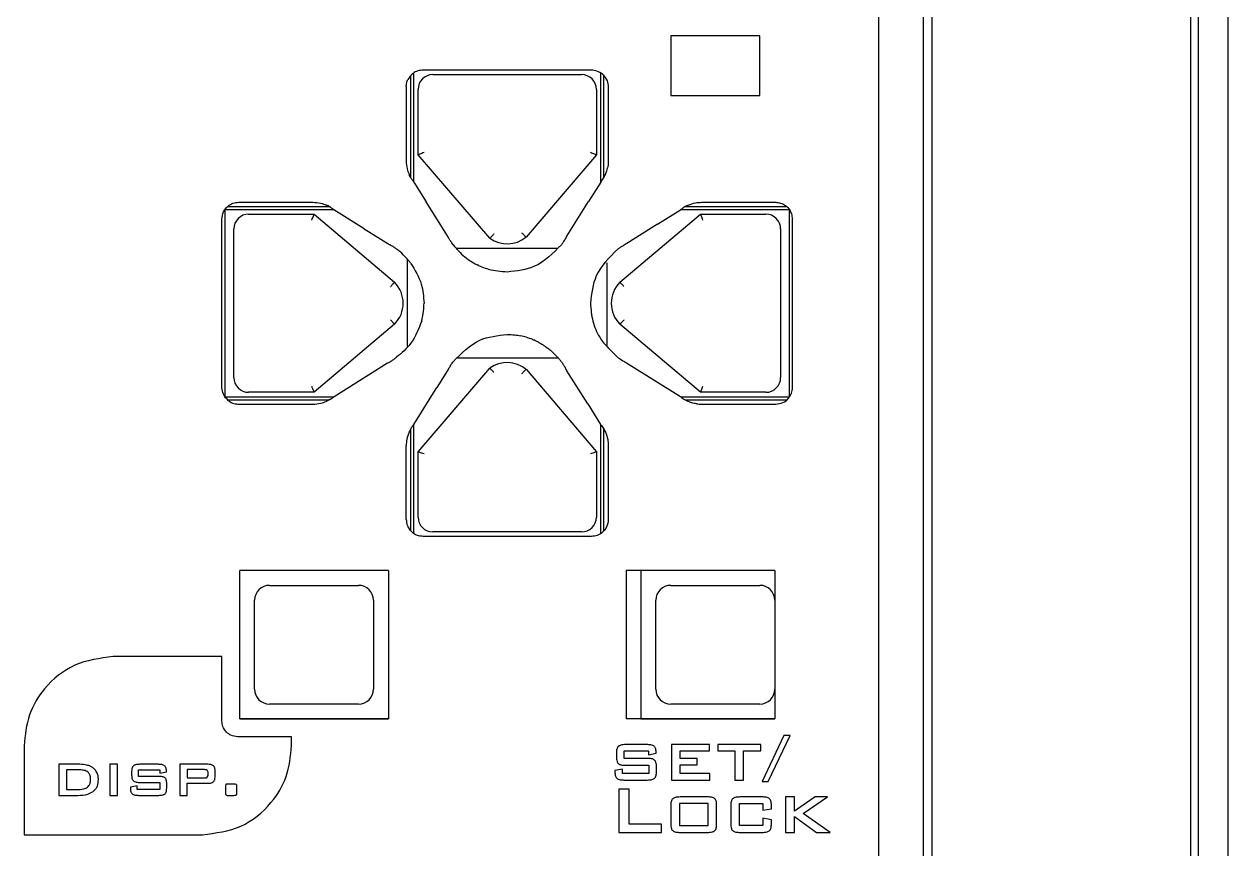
# Model space of a CAD drawing. Header units: millimetres. Extents: x 8 to 774, y 1 to 562.
# Drawn here: x 175.64 to 216.14, y 286.17 to 313.95 of the extents above; entities that cross this region are included whole.
import ezdxf

# ---------------------------------------------------------------- set-up
doc = ezdxf.new("R2010")
doc.units = ezdxf.units.MM
doc.layers.get('0').update_dxf_attribs({"lineweight": 9})

# ---------------------------------------------------------------- blocks, each defined once
blk = doc.blocks.new('A$C396656B2')
at = {"color": 7, "linetype": 'Continuous', "lineweight": 30}
for p, q in [((97.004, -2), (97.004, -128)), ((98.004, -2), (98.004, -128)), ((96.754, -127.246), (96.754, -2.554)), ((88.043, -9.711), (88.043, -90.289)), ((87.754, -10), (87.754, -90)), ((86.255, -87.501), (86.255, -12.5)), ((82.254, -37.5), (79.254, -37.5)), ((79.254, -37.5), (79.254, -39.5)), ((82.254, -39.5), (82.254, -37.5)), ((70.504, -38.858), (70.504, -42.266)), ((70.604, -38.751), (70.604, -42.41)), ((76.587, -38.651), (70.923, -38.651)), ((71.254, -38.8), (76.254, -38.8)), ((76.904, -42.411), (76.904, -38.76)), ((77.004, -42.267), (77.004, -38.849)), ((70.354, -39.216), (70.354, -41.711)), ((77.154, -39.217), (77.154, -41.711)), ((70.754, -41.5), (70.754, -39.3)), ((76.754, -39.3), (76.754, -41.5)), ((79.254, -39.5), (82.254, -39.5)), ((73.171, -44.312), (70.754, -41.5)), ((76.754, -41.5), (74.386, -44.276)), ((70.45, -42.159), (70.45, -42.162)), ((70.451, -42.164), (70.45, -42.162)), ((70.612, -42.419), (71.031, -43.09)), ((76.9, -42.418), (76.49, -43.072)), ((76.901, -42.417), (76.901, -42.416)), ((77.057, -42.168), (77.06, -42.159)), ((67.772, -43.25), (64.344, -43.25)), ((64.722, -43.1), (67.215, -43.1)), ((67.664, -43.194), (67.664, -43.194)), ((67.672, -43.197), (67.665, -43.194)), ((71.743, -44.225), (71.031, -43.09)), ((75.761, -44.236), (76.49, -43.072)), ((83.153, -43.25), (79.737, -43.25)), ((79.844, -43.194), (79.841, -43.197)), ((79.844, -43.194), (79.844, -43.195)), ((80.293, -43.1), (82.787, -43.1)), ((64.155, -49.333), (64.155, -43.667)), ((64.254, -43.365), (64.254, -49.627)), ((67.915, -43.35), (64.266, -43.35)), ((65.054, -43.5), (67.254, -43.5)), ((67.254, -43.5), (69.961, -45.793)), ((68.945, -43.995), (67.922, -43.356)), ((77.547, -45.793), (80.254, -43.5)), ((78.812, -43.841), (79.584, -43.357)), ((83.254, -43.35), (79.593, -43.35)), ((80.254, -43.5), (82.454, -43.5)), ((83.254, -49.641), (83.254, -43.355)), ((83.353, -49.335), (83.353, -43.667)), ((64.554, -49), (64.554, -44)), ((68.945, -43.995), (69.741, -44.494)), ((78.812, -43.841), (77.781, -44.489)), ((82.954, -44), (82.954, -49)), ((71.936, -44.531), (71.934, -44.529)), ((75.578, -44.529), (75.576, -44.529)), ((75.589, -44.512), (75.578, -44.529)), ((70.034, -44.677), (70.018, -44.667)), ((70.034, -44.68), (70.034, -44.677)), ((72.049, -44.65), (75.426, -44.65)), ((70.404, -47.952), (70.404, -45.034)), ((77.104, -45.14), (77.104, -47.91)), ((69.961, -47.207), (67.254, -49.5)), ((80.254, -49.5), (77.547, -47.207)), ((74.621, -47.727), (74.615, -47.725)), ((74.621, -47.727), (74.623, -47.728)), ((74.854, -47.84), (74.834, -47.83)), ((74.854, -47.84), (74.865, -47.846)), ((75.042, -47.956), (75.099, -47.999)), ((75.236, -48.106), (75.327, -48.193)), ((75.327, -48.193), (75.414, -48.278)), ((67.926, -49.643), (69.729, -48.512)), ((70.034, -48.32), (70.033, -48.321)), ((71.92, -48.488), (71.925, -48.48)), ((71.932, -48.471), (71.925, -48.48)), ((71.932, -48.471), (71.934, -48.471)), ((75.478, -48.35), (72.083, -48.35)), ((75.575, -48.471), (75.574, -48.471)), ((75.575, -48.471), (75.576, -48.471)), ((77.476, -48.322), (77.476, -48.325)), ((77.492, -48.334), (77.476, -48.325)), ((77.768, -48.506), (79.587, -49.646)), ((70.754, -51.5), (73.171, -48.688)), ((71.748, -48.763), (71.39, -49.335)), ((74.386, -48.724), (76.754, -51.5)), ((76.464, -49.889), (75.764, -48.776)), ((70.609, -50.582), (71.39, -49.335)), ((64.254, -49.65), (67.916, -49.65)), ((64.352, -49.75), (67.771, -49.75)), ((67.254, -49.5), (65.054, -49.5)), ((67.669, -49.804), (67.665, -49.806)), ((67.665, -49.805), (67.665, -49.806)), ((79.593, -49.65), (83.249, -49.65)), ((79.738, -49.75), (83.153, -49.75)), ((79.835, -49.801), (79.843, -49.807)), ((79.844, -49.807), (79.843, -49.807)), ((79.844, -49.807), (79.844, -49.807)), ((82.454, -49.5), (80.254, -49.5)), ((64.722, -49.9), (67.214, -49.9)), ((76.464, -49.889), (76.897, -50.58)), ((80.292, -49.9), (82.788, -49.9)), ((70.604, -50.589), (70.604, -54.245)), ((76.904, -54.246), (76.904, -50.59)), ((70.448, -50.839), (70.449, -50.836)), ((70.448, -50.839), (70.45, -50.839)), ((70.453, -50.833), (70.449, -50.836)), ((70.504, -50.735), (70.504, -54.158)), ((77.004, -54.15), (77.004, -50.733)), ((77.058, -50.836), (77.06, -50.839)), ((77.06, -50.839), (77.06, -50.839)), ((77.06, -50.84), (77.06, -50.84)), ((70.354, -53.784), (70.354, -51.289)), ((77.154, -51.289), (77.154, -53.784)), ((70.754, -53.7), (70.754, -51.5)), ((76.754, -51.5), (76.754, -53.7)), ((76.254, -54.2), (71.254, -54.2)), ((76.587, -54.351), (70.921, -54.351)), ((64.755, -60.5), (64.755, -55.5)), ((69.754, -55.5), (64.755, -55.5)), ((69.754, -55.5), (69.754, -60.5)), ((77.755, -55.5), (77.755, -60.5)), ((82.755, -55.5), (77.755, -55.5)), ((78.254, -55.5), (78.254, -60.5)), ((82.755, -55.5), (82.755, -60.5)), ((65.754, -56), (68.754, -56)), ((79.254, -56), (82.254, -56)), ((65.254, -59.5), (65.254, -56.5)), ((69.254, -56.5), (69.254, -59.5)), ((78.754, -59.5), (78.754, -56.5)), ((82.754, -56.5), (82.754, -59.5)), ((64.155, -58.399), (60.497, -58.399)), ((64.155, -60.572), (64.155, -58.399)), ((68.754, -60), (65.754, -60)), ((82.254, -60), (79.254, -60)), ((69.754, -60.5), (64.755, -60.5)), ((64.755, -60.5), (69.754, -60.5)), ((82.755, -60.5), (77.755, -60.5)), ((78.254, -60.5), (82.755, -60.5)), ((66.498, -61.1), (64.684, -61.1)), ((66.498, -61.399), (66.498, -61.1)), ((83.06, -61.053), (82.327, -62.6)), ((82.537, -62.6), (83.276, -61.053)), ((83.276, -61.053), (83.06, -61.053)), ((57.497, -61.399), (57.497, -64.399)), ((78.449, -61.361), (77.741, -61.361)), ((80.56, -61.361), (79.28, -61.361)), ((79.28, -61.361), (79.28, -62.555)), ((80.56, -61.572), (80.56, -61.361)), ((82.284, -61.361), (80.84, -61.361)), ((80.84, -61.361), (80.84, -61.575)), ((82.284, -61.575), (82.284, -61.361)), ((77.428, -61.643), (77.428, -61.776)), ((77.69, -61.827), (77.69, -61.575)), ((77.69, -61.575), (78.511, -61.575)), ((78.467, -61.827), (77.69, -61.827)), ((78.511, -61.575), (78.511, -61.703)), ((78.511, -61.703), (78.763, -61.649)), ((78.763, -61.649), (78.763, -61.621)), ((79.573, -61.833), (79.573, -61.572)), ((79.573, -61.572), (80.56, -61.572)), ((80.148, -61.833), (79.573, -61.833)), ((80.148, -62.038), (80.148, -61.833)), ((80.84, -61.575), (81.416, -61.575)), ((81.416, -61.575), (81.416, -62.555)), ((81.707, -62.555), (81.707, -61.575)), ((81.707, -61.575), (82.284, -61.575)), ((59.371, -62.026), (58.669, -62.026)), ((58.669, -62.026), (58.669, -63.071)), ((59.374, -62.213), (58.925, -62.213)), ((58.925, -62.213), (58.925, -62.875)), ((60.382, -62.026), (60.382, -63.071)), ((60.635, -62.026), (60.382, -62.026)), ((60.635, -63.071), (60.635, -62.026)), ((61.117, -62.272), (61.117, -62.389)), ((61.347, -62.213), (62.065, -62.213)), ((61.347, -62.434), (61.347, -62.213)), ((62.011, -62.026), (61.391, -62.026)), ((62.065, -62.213), (62.065, -62.325)), ((62.065, -62.325), (62.286, -62.279)), ((62.286, -62.279), (62.286, -62.253)), ((62.738, -62.026), (62.738, -63.071)), ((63.678, -62.026), (62.738, -62.026)), ((63.57, -62.206), (62.989, -62.206)), ((62.989, -62.206), (62.989, -62.484)), ((63.686, -62.291), (63.661, -62.225)), ((63.686, -62.399), (63.686, -62.291)), ((63.923, -62.46), (63.923, -62.229)), ((77.636, -62.191), (77.377, -62.239)), ((77.377, -62.239), (77.377, -62.272)), ((77.636, -62.332), (77.636, -62.191)), ((78.514, -62.332), (77.636, -62.332)), ((77.741, -62.059), (78.514, -62.059)), ((78.514, -62.059), (78.514, -62.332)), ((78.777, -62.272), (78.777, -62.108)), ((79.573, -62.332), (79.573, -62.038)), ((79.573, -62.038), (80.148, -62.038)), ((80.575, -62.332), (79.573, -62.332)), ((80.575, -62.555), (80.575, -62.332)), ((61.3, -62.753), (61.073, -62.795)), ((61.3, -62.875), (61.3, -62.753)), ((62.027, -62.434), (61.347, -62.434)), ((61.391, -62.637), (62.067, -62.637)), ((62.067, -62.637), (62.067, -62.875)), ((62.298, -62.824), (62.298, -62.68)), ((62.989, -62.484), (63.57, -62.484)), ((62.989, -62.663), (63.678, -62.663)), ((62.989, -63.071), (62.989, -62.663)), ((63.661, -62.464), (63.686, -62.399)), ((64.273, -62.779), (64.273, -62.979)), ((64.598, -62.689), (64.377, -62.689)), ((64.643, -62.707), (64.598, -62.689)), ((64.656, -62.979), (64.656, -62.779)), ((77.692, -62.555), (78.467, -62.555)), ((79.28, -62.555), (80.575, -62.555)), ((81.416, -62.555), (81.707, -62.555)), ((82.327, -62.6), (82.537, -62.6)), ((58.669, -63.071), (59.307, -63.071)), ((58.925, -62.875), (59.253, -62.875)), ((60.382, -63.071), (60.635, -63.071)), ((61.073, -62.795), (61.073, -62.824)), ((62.067, -62.875), (61.3, -62.875)), ((61.349, -63.071), (62.027, -63.071)), ((62.738, -63.071), (62.989, -63.071)), ((64.286, -63.052), (64.332, -63.071)), ((64.332, -63.071), (64.553, -63.071)), ((77.854, -62.862), (77.515, -62.862)), ((77.515, -62.862), (77.515, -64.319)), ((77.854, -64.045), (77.854, -62.862)), ((80.491, -63.125), (79.568, -63.125)), ((82.331, -63.125), (81.585, -63.125)), ((83.415, -63.125), (83.122, -63.125)), ((83.122, -63.125), (83.122, -64.319)), ((84.111, -63.125), (83.415, -63.608)), ((83.415, -63.608), (83.415, -63.125)), ((83.708, -63.678), (84.533, -63.125)), ((84.533, -63.125), (84.111, -63.125)), ((79.258, -63.406), (79.258, -64.036)), ((80.51, -63.344), (79.549, -63.344)), ((79.549, -63.344), (79.549, -64.09)), ((80.51, -64.09), (80.51, -63.344)), ((80.801, -64.036), (80.801, -63.406)), ((81.275, -63.406), (81.275, -64.036)), ((81.566, -64.09), (81.566, -63.344)), ((81.566, -63.344), (82.35, -63.344)), ((82.35, -63.344), (82.35, -63.565)), ((82.35, -63.565), (82.644, -63.522)), ((82.644, -63.522), (82.644, -63.406)), ((82.644, -63.896), (82.35, -63.836)), ((82.35, -63.836), (82.35, -64.09)), ((82.644, -64.036), (82.644, -63.896)), ((83.415, -64.319), (83.415, -63.78)), ((83.415, -63.78), (84.165, -64.319)), ((84.625, -64.319), (83.708, -63.678)), ((57.497, -64.399), (63.497, -64.399)), ((77.515, -64.319), (78.946, -64.319)), ((78.946, -64.045), (77.854, -64.045)), ((78.946, -64.319), (78.946, -64.045)), ((79.549, -64.09), (80.51, -64.09)), ((79.568, -64.319), (80.491, -64.319)), ((82.35, -64.09), (81.566, -64.09)), ((81.585, -64.319), (82.331, -64.319)), ((83.122, -64.319), (83.415, -64.319)), ((84.165, -64.319), (84.625, -64.319))]:
    blk.add_line(p, q, dxfattribs=at)
at = {"color": 7, "linetype": 'Continuous', "lineweight": 30, "flags": 128}
for points in [[(70.954, -41.426), (70.915, -41.44), (70.878, -41.454), (70.843, -41.467), (70.813, -41.478), (70.788, -41.488), (70.77, -41.494), (70.758, -41.499), (70.754, -41.5)], [(76.754, -41.5), (76.751, -41.499), (76.739, -41.494), (76.721, -41.488), (76.696, -41.478), (76.665, -41.467), (76.631, -41.454), (76.593, -41.441), (76.554, -41.426)], [(67.181, -43.7), (67.195, -43.661), (67.209, -43.623), (67.222, -43.589), (67.233, -43.559), (67.242, -43.534), (67.249, -43.515), (67.253, -43.504), (67.254, -43.5)], [(80.254, -43.5), (80.256, -43.504), (80.26, -43.515), (80.267, -43.534), (80.276, -43.559), (80.287, -43.589), (80.3, -43.623), (80.313, -43.661), (80.328, -43.7)], [(67.254, -49.5), (67.253, -49.496), (67.249, -49.485), (67.242, -49.466), (67.233, -49.441), (67.222, -49.411), (67.209, -49.377), (67.195, -49.339), (67.181, -49.3)], [(80.328, -49.3), (80.315, -49.335), (80.303, -49.368), (80.291, -49.4), (80.281, -49.429), (80.272, -49.453), (80.264, -49.473), (80.259, -49.488), (80.255, -49.497), (80.254, -49.5)], [(70.954, -51.574), (70.915, -51.56), (70.878, -51.546), (70.843, -51.533), (70.813, -51.522), (70.788, -51.512), (70.77, -51.506), (70.758, -51.501), (70.754, -51.5)], [(76.754, -51.5), (76.751, -51.501), (76.739, -51.506), (76.721, -51.512), (76.696, -51.522), (76.665, -51.533), (76.631, -51.546), (76.593, -51.559), (76.554, -51.574)]]:
    blk.add_lwpolyline(points, dxfattribs=at)
at = {"color": 7, "linetype": 'Continuous', "lineweight": 30}
for centre, radius, start, end in [((71.254, -39.3), 0.5, 90, 180), ((76.254, -39.3), 0.5, 0, 90), ((65.054, -44), 0.5, 90, 180), ((82.454, -44), 0.5, 0, 90), ((73.754, -43.5), 1, 234.3259, 309.1421), ((69.254, -46.5), 1, 315, 45), ((78.254, -46.5), 1, 135, 225), ((73.754, -49.5), 1, 50.8579, 125.6741), ((65.054, -49), 0.5, 180, 270), ((82.454, -49), 0.5, 270, 0), ((71.254, -53.7), 0.5, 180, 270), ((76.254, -53.7), 0.5, 270, 0), ((65.754, -56.5), 0.5, 90, 180), ((68.754, -56.5), 0.5, 0, 90), ((79.254, -56.5), 0.5, 90, 180), ((82.254, -56.5), 0.5, 0, 90), ((65.754, -59.5), 0.5, 180, 270), ((68.754, -59.5), 0.5, 270, 0), ((79.254, -59.5), 0.5, 180, 270), ((82.254, -59.5), 0.5, 270, 0)]:
    blk.add_arc(centre, radius, start, end, dxfattribs=at)
for points, knots in [([(70.923, -38.651), (70.862, -38.656), (70.743, -38.668), (70.55, -38.766), (70.464, -38.891), (70.412, -38.967)], [0, 0, 0, 0, 0.28959, 0.568612, 1, 1, 1, 1]), ([(76.969, -38.798), (76.906, -38.752), (76.791, -38.668), (76.65, -38.656), (76.587, -38.651)], [0, 0, 0, 0, 0.549776, 1, 1, 1, 1]), ([(76.969, -38.798), (77.027, -38.865), (77.132, -38.986), (77.147, -39.145), (77.154, -39.217)], [0, 0, 0, 0, 0.549841, 1, 1, 1, 1]), ([(70.354, -39.216), (70.358, -39.167), (70.363, -39.08), (70.398, -39.001), (70.412, -38.967)], [0, 0, 0, 0, 0.567504, 1, 1, 1, 1]), ([(70.354, -41.711), (70.36, -41.799), (70.369, -41.953), (70.425, -42.097), (70.45, -42.159)], [0, 0, 0, 0, 0.566836, 1, 1, 1, 1]), ([(77.154, -41.711), (77.153, -41.755), (77.151, -41.832), (77.137, -41.909), (77.131, -41.942)], [0, 0, 0, 0, 0.564735, 1, 1, 1, 1]), ([(77.06, -42.159), (77.076, -42.12), (77.105, -42.049), (77.123, -41.975), (77.131, -41.942)], [0, 0, 0, 0, 0.556614, 1, 1, 1, 1]), ([(70.558, -42.35), (70.535, -42.317), (70.495, -42.258), (70.464, -42.193), (70.451, -42.164)], [0, 0, 0, 0, 0.557943, 1, 1, 1, 1]), ([(70.558, -42.35), (70.568, -42.363), (70.585, -42.387), (70.604, -42.409), (70.612, -42.419)], [0, 0, 0, 0, 0.561703, 1, 1, 1, 1]), ([(76.901, -42.417), (76.901, -42.417), (76.9, -42.417), (76.9, -42.417), (76.9, -42.418)], [0, 0, 0, 0, 0.55814, 1, 1, 1, 1]), ([(76.901, -42.416), (76.934, -42.373), (76.994, -42.295), (77.037, -42.207), (77.057, -42.168)], [0, 0, 0, 0, 0.555566, 1, 1, 1, 1]), ([(64.155, -43.667), (64.165, -43.583), (64.187, -43.417), (64.338, -43.232), (64.523, -43.12), (64.655, -43.107), (64.722, -43.1)], [0, 0, 0, 0, 0.283798, 0.557879, 0.774922, 1, 1, 1, 1]), ([(67.215, -43.1), (67.303, -43.105), (67.458, -43.114), (67.602, -43.17), (67.664, -43.194)], [0, 0, 0, 0, 0.567506, 1, 1, 1, 1]), ([(67.665, -43.194), (67.665, -43.194), (67.665, -43.194), (67.664, -43.194), (67.664, -43.194)], [0, 0, 0, 0, 0.557966, 1, 1, 1, 1]), ([(67.791, -43.261), (67.769, -43.248), (67.73, -43.225), (67.69, -43.206), (67.672, -43.197)], [0, 0, 0, 0, 0.557562, 1, 1, 1, 1]), ([(67.791, -43.261), (67.8, -43.267), (67.817, -43.277), (67.833, -43.288), (67.84, -43.293)], [0, 0, 0, 0, 0.560205, 1, 1, 1, 1]), ([(67.922, -43.356), (67.907, -43.344), (67.881, -43.322), (67.853, -43.302), (67.84, -43.293)], [0, 0, 0, 0, 0.560671, 1, 1, 1, 1]), ([(79.584, -43.357), (79.6, -43.344), (79.629, -43.321), (79.659, -43.3), (79.672, -43.291)], [0, 0, 0, 0, 0.560541, 1, 1, 1, 1]), ([(79.841, -43.197), (79.808, -43.213), (79.75, -43.24), (79.696, -43.275), (79.672, -43.291)], [0, 0, 0, 0, 0.563938, 1, 1, 1, 1]), ([(79.844, -43.195), (79.924, -43.165), (80.07, -43.111), (80.224, -43.104), (80.293, -43.1)], [0, 0, 0, 0, 0.551754, 1, 1, 1, 1]), ([(82.787, -43.1), (82.843, -43.105), (82.952, -43.115), (83.132, -43.199), (83.219, -43.307), (83.272, -43.373)], [0, 0, 0, 0, 0.289257, 0.568422, 1, 1, 1, 1]), ([(83.353, -43.667), (83.348, -43.608), (83.34, -43.505), (83.293, -43.413), (83.272, -43.373)], [0, 0, 0, 0, 0.56852, 1, 1, 1, 1]), ([(74.246, -44.131), (74.247, -44.133), (74.258, -44.144), (74.284, -44.171), (74.322, -44.21), (74.357, -44.246), (74.381, -44.271), (74.384, -44.274), (74.386, -44.276)], [0, 0, 0, 0, 0.020103, 0.144485, 0.359181, 0.573026, 0.786534, 1, 1, 1, 1]), ([(69.741, -44.494), (69.756, -44.501), (69.783, -44.516), (69.809, -44.531), (69.821, -44.537)], [0, 0, 0, 0, 0.560832, 1, 1, 1, 1]), ([(70.018, -44.667), (69.982, -44.642), (69.917, -44.596), (69.85, -44.555), (69.821, -44.537)], [0, 0, 0, 0, 0.560603, 1, 1, 1, 1]), ([(71.826, -44.371), (71.81, -44.344), (71.781, -44.296), (71.754, -44.247), (71.743, -44.225)], [0, 0, 0, 0, 0.558991, 1, 1, 1, 1]), ([(71.826, -44.371), (71.832, -44.38), (71.842, -44.396), (71.853, -44.413), (71.858, -44.42)], [0, 0, 0, 0, 0.56036, 1, 1, 1, 1]), ([(71.934, -44.529), (71.919, -44.509), (71.893, -44.473), (71.868, -44.436), (71.858, -44.42)], [0, 0, 0, 0, 0.56027, 1, 1, 1, 1]), ([(71.936, -44.531), (72.058, -44.675), (72.276, -44.934), (72.565, -45.108), (72.692, -45.185)], [0, 0, 0, 0, 0.558724, 1, 1, 1, 1]), ([(73.306, -44.163), (73.305, -44.164), (73.295, -44.176), (73.27, -44.204), (73.233, -44.245), (73.199, -44.282), (73.176, -44.307), (73.173, -44.311), (73.171, -44.312)], [0, 0, 0, 0, 0.017563, 0.146803, 0.361509, 0.574762, 0.787376, 1, 1, 1, 1]), ([(75.576, -44.529), (75.297, -44.815), (74.791, -45.334), (74.076, -45.414), (73.755, -45.45)], [0, 0, 0, 0, 0.550399, 1, 1, 1, 1]), ([(75.727, -44.3), (75.702, -44.34), (75.659, -44.413), (75.61, -44.482), (75.589, -44.512)], [0, 0, 0, 0, 0.560724, 1, 1, 1, 1]), ([(75.727, -44.3), (75.733, -44.288), (75.745, -44.267), (75.756, -44.245), (75.761, -44.236)], [0, 0, 0, 0, 0.558826, 1, 1, 1, 1]), ([(77.545, -44.629), (77.57, -44.613), (77.614, -44.583), (77.659, -44.556), (77.679, -44.544)], [0, 0, 0, 0, 0.559912, 1, 1, 1, 1]), ([(77.781, -44.489), (77.761, -44.499), (77.727, -44.517), (77.693, -44.536), (77.679, -44.544)], [0, 0, 0, 0, 0.560549, 1, 1, 1, 1]), ([(70.504, -45.147), (70.426, -45.051), (70.285, -44.878), (70.11, -44.741), (70.034, -44.68)], [0, 0, 0, 0, 0.559608, 1, 1, 1, 1]), ([(77.476, -44.68), (77.19, -44.958), (76.671, -45.463), (76.591, -46.178), (76.555, -46.499)], [0, 0, 0, 0, 0.550543, 1, 1, 1, 1]), ([(77.545, -44.629), (77.532, -44.638), (77.509, -44.655), (77.486, -44.672), (77.476, -44.68)], [0, 0, 0, 0, 0.559833, 1, 1, 1, 1]), ([(70.504, -45.147), (70.646, -45.377), (70.903, -45.794), (70.938, -46.281), (70.954, -46.5)], [0, 0, 0, 0, 0.550447, 1, 1, 1, 1]), ([(73.755, -45.45), (73.544, -45.435), (73.173, -45.409), (72.838, -45.252), (72.692, -45.185)], [0, 0, 0, 0, 0.567656, 1, 1, 1, 1]), ([(69.826, -45.94), (69.828, -45.938), (69.838, -45.927), (69.863, -45.9), (69.899, -45.86), (69.934, -45.823), (69.957, -45.798), (69.96, -45.795), (69.961, -45.793)], [0, 0, 0, 0, 0.029768, 0.142023, 0.356685, 0.571157, 0.78557, 1, 1, 1, 1]), ([(77.683, -45.94), (77.681, -45.938), (77.671, -45.927), (77.646, -45.9), (77.61, -45.86), (77.575, -45.823), (77.552, -45.798), (77.549, -45.795), (77.547, -45.793)], [0, 0, 0, 0, 0.029768, 0.142023, 0.356685, 0.571157, 0.78557, 1, 1, 1, 1]), ([(70.876, -47.091), (70.901, -46.983), (70.946, -46.788), (70.952, -46.589), (70.954, -46.5)], [0, 0, 0, 0, 0.554255, 1, 1, 1, 1]), ([(76.555, -46.499), (76.571, -46.703), (76.603, -47.103), (76.883, -47.767), (77.252, -48.112), (77.476, -48.322)], [0, 0, 0, 0, 0.28941, 0.568752, 1, 1, 1, 1]), ([(69.826, -47.06), (69.828, -47.062), (69.838, -47.073), (69.863, -47.1), (69.899, -47.14), (69.934, -47.177), (69.957, -47.202), (69.96, -47.205), (69.961, -47.207)], [0, 0, 0, 0, 0.02975, 0.142007, 0.356672, 0.57116, 0.785567, 1, 1, 1, 1]), ([(70.876, -47.091), (70.774, -47.36), (70.591, -47.841), (70.203, -48.174), (70.034, -48.32)], [0, 0, 0, 0, 0.562189, 1, 1, 1, 1]), ([(77.683, -47.06), (77.681, -47.062), (77.671, -47.073), (77.646, -47.1), (77.61, -47.14), (77.575, -47.177), (77.552, -47.202), (77.549, -47.205), (77.547, -47.207)], [0, 0, 0, 0, 0.02975, 0.142007, 0.356672, 0.57116, 0.785567, 1, 1, 1, 1]), ([(71.934, -48.471), (72.212, -48.185), (72.718, -47.666), (73.433, -47.586), (73.755, -47.55)], [0, 0, 0, 0, 0.550185, 1, 1, 1, 1]), ([(73.755, -47.55), (73.84, -47.553), (73.992, -47.557), (74.142, -47.585), (74.207, -47.597)], [0, 0, 0, 0, 0.564639, 1, 1, 1, 1]), ([(74.615, -47.725), (74.541, -47.696), (74.407, -47.644), (74.268, -47.612), (74.207, -47.597)], [0, 0, 0, 0, 0.558067, 1, 1, 1, 1]), ([(74.623, -47.728), (74.627, -47.729), (74.634, -47.732), (74.641, -47.735), (74.644, -47.737)], [0, 0, 0, 0, 0.56, 1, 1, 1, 1]), ([(74.834, -47.83), (74.799, -47.811), (74.737, -47.778), (74.672, -47.749), (74.644, -47.737)], [0, 0, 0, 0, 0.560332, 1, 1, 1, 1]), ([(74.865, -47.846), (74.899, -47.866), (74.959, -47.9), (75.017, -47.939), (75.042, -47.956)], [0, 0, 0, 0, 0.560634, 1, 1, 1, 1]), ([(75.099, -47.999), (75.125, -48.019), (75.172, -48.053), (75.216, -48.09), (75.236, -48.106)], [0, 0, 0, 0, 0.560014, 1, 1, 1, 1]), ([(69.729, -48.512), (69.779, -48.484), (69.868, -48.435), (69.952, -48.378), (69.989, -48.353)], [0, 0, 0, 0, 0.562051, 1, 1, 1, 1]), ([(70.033, -48.321), (70.025, -48.327), (70.011, -48.338), (69.996, -48.348), (69.989, -48.353)], [0, 0, 0, 0, 0.560161, 1, 1, 1, 1]), ([(71.832, -48.618), (71.848, -48.594), (71.876, -48.55), (71.907, -48.507), (71.92, -48.488)], [0, 0, 0, 0, 0.560341, 1, 1, 1, 1]), ([(71.932, -48.471), (71.932, -48.471), (71.932, -48.471), (71.932, -48.471), (71.932, -48.471)], [0, 0, 0, 0, 0.562956, 1, 1, 1, 1]), ([(75.414, -48.278), (75.43, -48.295), (75.459, -48.327), (75.487, -48.36), (75.499, -48.374)], [0, 0, 0, 0, 0.5601, 1, 1, 1, 1]), ([(75.574, -48.471), (75.56, -48.453), (75.535, -48.42), (75.51, -48.388), (75.499, -48.374)], [0, 0, 0, 0, 0.559899, 1, 1, 1, 1]), ([(75.576, -48.471), (75.6, -48.505), (75.643, -48.565), (75.682, -48.628), (75.699, -48.656)], [0, 0, 0, 0, 0.56023, 1, 1, 1, 1]), ([(77.492, -48.334), (77.542, -48.369), (77.63, -48.431), (77.726, -48.483), (77.768, -48.506)], [0, 0, 0, 0, 0.558442, 1, 1, 1, 1]), ([(71.832, -48.618), (71.815, -48.645), (71.786, -48.693), (71.76, -48.742), (71.748, -48.763)], [0, 0, 0, 0, 0.56041, 1, 1, 1, 1]), ([(73.306, -48.837), (73.305, -48.836), (73.295, -48.824), (73.27, -48.796), (73.233, -48.755), (73.199, -48.718), (73.176, -48.693), (73.173, -48.689), (73.171, -48.688)], [0, 0, 0, 0, 0.017546, 0.146804, 0.361495, 0.574762, 0.787378, 1, 1, 1, 1]), ([(74.246, -48.869), (74.247, -48.867), (74.258, -48.856), (74.284, -48.829), (74.322, -48.79), (74.357, -48.754), (74.381, -48.729), (74.384, -48.726), (74.386, -48.724)], [0, 0, 0, 0, 0.02012, 0.144483, 0.359192, 0.573022, 0.786536, 1, 1, 1, 1]), ([(75.764, -48.776), (75.753, -48.753), (75.732, -48.713), (75.709, -48.673), (75.699, -48.656)], [0, 0, 0, 0, 0.561321, 1, 1, 1, 1]), ([(64.381, -49.787), (64.311, -49.717), (64.183, -49.591), (64.163, -49.413), (64.155, -49.333)], [0, 0, 0, 0, 0.550349, 1, 1, 1, 1]), ([(82.788, -49.9), (82.872, -49.889), (83.038, -49.867), (83.222, -49.716), (83.333, -49.532), (83.346, -49.401), (83.353, -49.335)], [0, 0, 0, 0, 0.284704, 0.558789, 0.775563, 1, 1, 1, 1]), ([(64.381, -49.787), (64.439, -49.822), (64.544, -49.887), (64.667, -49.896), (64.722, -49.9)], [0, 0, 0, 0, 0.549951, 1, 1, 1, 1]), ([(67.214, -49.9), (67.303, -49.894), (67.458, -49.885), (67.603, -49.829), (67.665, -49.805)], [0, 0, 0, 0, 0.56963, 1, 1, 1, 1]), ([(67.804, -49.731), (67.78, -49.746), (67.736, -49.773), (67.689, -49.794), (67.669, -49.804)], [0, 0, 0, 0, 0.557902, 1, 1, 1, 1]), ([(67.804, -49.731), (67.827, -49.715), (67.869, -49.687), (67.908, -49.656), (67.926, -49.643)], [0, 0, 0, 0, 0.559008, 1, 1, 1, 1]), ([(79.587, -49.646), (79.631, -49.679), (79.708, -49.739), (79.796, -49.782), (79.835, -49.801)], [0, 0, 0, 0, 0.56156, 1, 1, 1, 1]), ([(80.123, -49.887), (80.069, -49.877), (79.973, -49.859), (79.883, -49.822), (79.844, -49.807)], [0, 0, 0, 0, 0.564289, 1, 1, 1, 1]), ([(80.123, -49.887), (80.154, -49.891), (80.21, -49.898), (80.267, -49.899), (80.292, -49.9)], [0, 0, 0, 0, 0.556578, 1, 1, 1, 1]), ([(70.558, -50.65), (70.567, -50.637), (70.584, -50.614), (70.601, -50.592), (70.609, -50.582)], [0, 0, 0, 0, 0.559698, 1, 1, 1, 1]), ([(76.897, -50.58), (76.932, -50.625), (76.994, -50.705), (77.039, -50.796), (77.058, -50.836)], [0, 0, 0, 0, 0.558834, 1, 1, 1, 1]), ([(70.45, -50.839), (70.42, -50.919), (70.365, -51.065), (70.358, -51.22), (70.354, -51.289)], [0, 0, 0, 0, 0.549804, 1, 1, 1, 1]), ([(70.558, -50.65), (70.536, -50.683), (70.497, -50.741), (70.466, -50.805), (70.453, -50.833)], [0, 0, 0, 0, 0.555658, 1, 1, 1, 1]), ([(77.06, -50.84), (77.06, -50.84), (77.06, -50.84), (77.06, -50.84), (77.06, -50.839)], [0, 0, 0, 0, 0.559002, 1, 1, 1, 1]), ([(77.06, -50.84), (77.09, -50.92), (77.144, -51.066), (77.151, -51.22), (77.154, -51.289)], [0, 0, 0, 0, 0.55176, 1, 1, 1, 1]), ([(70.354, -53.784), (70.361, -53.854), (70.373, -53.979), (70.442, -54.083), (70.471, -54.128)], [0, 0, 0, 0, 0.568068, 1, 1, 1, 1]), ([(77.154, -53.784), (77.143, -53.868), (77.122, -54.034), (76.97, -54.219), (76.785, -54.331), (76.654, -54.344), (76.587, -54.351)], [0, 0, 0, 0, 0.283798, 0.557879, 0.774922, 1, 1, 1, 1]), ([(70.921, -54.351), (70.871, -54.347), (70.773, -54.339), (70.61, -54.272), (70.523, -54.183), (70.471, -54.128)], [0, 0, 0, 0, 0.28902, 0.568584, 1, 1, 1, 1]), ([(60.497, -58.399), (60.05, -58.457), (59.171, -58.57), (58.195, -59.372), (57.604, -60.351), (57.533, -61.045), (57.497, -61.399)], [0, 0, 0, 0, 0.283679, 0.557925, 0.775052, 1, 1, 1, 1]), ([(64.31, -60.946), (64.261, -60.884), (64.173, -60.773), (64.16, -60.634), (64.155, -60.572)], [0, 0, 0, 0, 0.55879, 1, 1, 1, 1]), ([(64.684, -61.1), (64.606, -61.091), (64.466, -61.075), (64.358, -60.985), (64.31, -60.946)], [0, 0, 0, 0, 0.559871, 1, 1, 1, 1]), ([(63.497, -64.399), (63.944, -64.341), (64.823, -64.227), (65.8, -63.426), (66.391, -62.447), (66.462, -61.752), (66.498, -61.399)], [0, 0, 0, 0, 0.283718, 0.557932, 0.77503, 1, 1, 1, 1]), ([(77.493, -61.421), (77.481, -61.435), (77.457, -61.464), (77.432, -61.54), (77.43, -61.602), (77.428, -61.643)], [0, 0, 0, 0, 0.219636, 0.47885, 1, 1, 1, 1]), ([(77.741, -61.361), (77.684, -61.363), (77.611, -61.366), (77.528, -61.395), (77.504, -61.413), (77.493, -61.421)], [0, 0, 0, 0, 0.650847, 0.839762, 1, 1, 1, 1]), ([(78.696, -61.419), (78.681, -61.409), (78.648, -61.386), (78.563, -61.365), (78.495, -61.363), (78.449, -61.361)], [0, 0, 0, 0, 0.207948, 0.466867, 1, 1, 1, 1]), ([(78.763, -61.621), (78.762, -61.596), (78.761, -61.55), (78.746, -61.492), (78.725, -61.448), (78.706, -61.428), (78.696, -61.419)], [0, 0, 0, 0, 0.339377, 0.624184, 0.819238, 1, 1, 1, 1]), ([(77.428, -61.776), (77.43, -61.827), (77.433, -61.894), (77.465, -61.967), (77.484, -61.989), (77.493, -61.999)], [0, 0, 0, 0, 0.639055, 0.830545, 1, 1, 1, 1]), ([(78.713, -61.886), (78.699, -61.876), (78.666, -61.853), (78.581, -61.831), (78.513, -61.829), (78.467, -61.827)], [0, 0, 0, 0, 0.204528, 0.461931, 1, 1, 1, 1]), ([(78.777, -62.108), (78.775, -62.057), (78.772, -61.991), (78.741, -61.917), (78.722, -61.896), (78.713, -61.886)], [0, 0, 0, 0, 0.640663, 0.831682, 1, 1, 1, 1]), ([(59.836, -62.161), (59.803, -62.138), (59.734, -62.089), (59.576, -62.037), (59.452, -62.03), (59.371, -62.026)], [0, 0, 0, 0, 0.244989, 0.511532, 1, 1, 1, 1]), ([(59.648, -62.292), (59.629, -62.279), (59.59, -62.25), (59.496, -62.219), (59.422, -62.216), (59.374, -62.213)], [0, 0, 0, 0, 0.23713, 0.501651, 1, 1, 1, 1]), ([(59.737, -62.533), (59.734, -62.478), (59.729, -62.388), (59.671, -62.32), (59.648, -62.292)], [0, 0, 0, 0, 0.599664, 1, 1, 1, 1]), ([(59.998, -62.545), (59.996, -62.501), (59.992, -62.418), (59.947, -62.278), (59.878, -62.205), (59.836, -62.161)], [0, 0, 0, 0, 0.305848, 0.582621, 1, 1, 1, 1]), ([(61.174, -62.079), (61.164, -62.09), (61.143, -62.116), (61.121, -62.183), (61.119, -62.237), (61.117, -62.272)], [0, 0, 0, 0, 0.22074, 0.480165, 1, 1, 1, 1]), ([(61.391, -62.026), (61.342, -62.028), (61.278, -62.03), (61.205, -62.056), (61.184, -62.071), (61.174, -62.079)], [0, 0, 0, 0, 0.651497, 0.840374, 1, 1, 1, 1]), ([(62.227, -62.077), (62.214, -62.068), (62.185, -62.048), (62.111, -62.03), (62.051, -62.028), (62.011, -62.026)], [0, 0, 0, 0, 0.208873, 0.467671, 1, 1, 1, 1]), ([(62.286, -62.253), (62.284, -62.213), (62.281, -62.16), (62.252, -62.102), (62.235, -62.085), (62.227, -62.077)], [0, 0, 0, 0, 0.624131, 0.819919, 1, 1, 1, 1]), ([(63.661, -62.225), (63.656, -62.222), (63.643, -62.214), (63.612, -62.207), (63.587, -62.207), (63.57, -62.206)], [0, 0, 0, 0, 0.207188, 0.466191, 1, 1, 1, 1]), ([(63.866, -62.074), (63.854, -62.066), (63.827, -62.048), (63.763, -62.03), (63.712, -62.028), (63.678, -62.026)], [0, 0, 0, 0, 0.22473, 0.487204, 1, 1, 1, 1]), ([(63.923, -62.229), (63.923, -62.21), (63.921, -62.176), (63.907, -62.12), (63.881, -62.091), (63.866, -62.074)], [0, 0, 0, 0, 0.326318, 0.608496, 1, 1, 1, 1]), ([(77.377, -62.272), (77.379, -62.324), (77.382, -62.39), (77.414, -62.464), (77.433, -62.486), (77.442, -62.496)], [0, 0, 0, 0, 0.640041, 0.831229, 1, 1, 1, 1]), ([(77.493, -61.999), (77.507, -62.009), (77.54, -62.033), (77.626, -62.055), (77.694, -62.057), (77.741, -62.059)], [0, 0, 0, 0, 0.208085, 0.466243, 1, 1, 1, 1]), ([(78.712, -62.496), (78.723, -62.482), (78.748, -62.454), (78.773, -62.376), (78.775, -62.314), (78.777, -62.272)], [0, 0, 0, 0, 0.217495, 0.475711, 1, 1, 1, 1]), ([(59.629, -62.797), (59.648, -62.781), (59.686, -62.747), (59.729, -62.656), (59.734, -62.581), (59.737, -62.533)], [0, 0, 0, 0, 0.248837, 0.511058, 1, 1, 1, 1]), ([(59.826, -62.939), (59.856, -62.913), (59.915, -62.86), (59.985, -62.725), (59.993, -62.615), (59.998, -62.545)], [0, 0, 0, 0, 0.265032, 0.531434, 1, 1, 1, 1]), ([(61.117, -62.389), (61.119, -62.434), (61.122, -62.492), (61.149, -62.557), (61.166, -62.576), (61.174, -62.584)], [0, 0, 0, 0, 0.637936, 0.829715, 1, 1, 1, 1]), ([(61.174, -62.584), (61.187, -62.594), (61.216, -62.614), (61.291, -62.633), (61.351, -62.635), (61.391, -62.637)], [0, 0, 0, 0, 0.207417, 0.465673, 1, 1, 1, 1]), ([(62.242, -62.485), (62.23, -62.476), (62.201, -62.456), (62.127, -62.438), (62.067, -62.436), (62.027, -62.434)], [0, 0, 0, 0, 0.205275, 0.462926, 1, 1, 1, 1]), ([(62.298, -62.68), (62.296, -62.635), (62.294, -62.577), (62.267, -62.513), (62.25, -62.494), (62.242, -62.485)], [0, 0, 0, 0, 0.641666, 0.832394, 1, 1, 1, 1]), ([(63.57, -62.484), (63.591, -62.483), (63.617, -62.482), (63.648, -62.473), (63.657, -62.467), (63.661, -62.464)], [0, 0, 0, 0, 0.651975, 0.841428, 1, 1, 1, 1]), ([(63.678, -62.663), (63.72, -62.662), (63.787, -62.661), (63.844, -62.628), (63.865, -62.615)], [0, 0, 0, 0, 0.62961, 1, 1, 1, 1]), ([(63.865, -62.615), (63.875, -62.606), (63.896, -62.585), (63.919, -62.532), (63.922, -62.489), (63.923, -62.46)], [0, 0, 0, 0, 0.24589, 0.50893, 1, 1, 1, 1]), ([(64.287, -62.705), (64.285, -62.71), (64.279, -62.719), (64.274, -62.744), (64.273, -62.765), (64.273, -62.779)], [0, 0, 0, 0, 0.190175, 0.44554, 1, 1, 1, 1]), ([(64.377, -62.689), (64.355, -62.689), (64.329, -62.689), (64.302, -62.696), (64.293, -62.7), (64.289, -62.704), (64.287, -62.705)], [0, 0, 0, 0, 0.703911, 0.824633, 0.921969, 1, 1, 1, 1]), ([(64.656, -62.779), (64.656, -62.762), (64.655, -62.742), (64.649, -62.718), (64.645, -62.71), (64.643, -62.707)], [0, 0, 0, 0, 0.660775, 0.848197, 1, 1, 1, 1]), ([(77.442, -62.496), (77.457, -62.506), (77.491, -62.53), (77.577, -62.551), (77.646, -62.553), (77.692, -62.555)], [0, 0, 0, 0, 0.208275, 0.46649, 1, 1, 1, 1]), ([(78.467, -62.555), (78.523, -62.553), (78.595, -62.551), (78.677, -62.522), (78.701, -62.504), (78.712, -62.496)], [0, 0, 0, 0, 0.65083, 0.839684, 1, 1, 1, 1]), ([(59.253, -62.875), (59.337, -62.873), (59.447, -62.869), (59.572, -62.832), (59.611, -62.808), (59.629, -62.797)], [0, 0, 0, 0, 0.646822, 0.838007, 1, 1, 1, 1]), ([(59.307, -63.071), (59.422, -63.068), (59.607, -63.064), (59.766, -62.974), (59.826, -62.939)], [0, 0, 0, 0, 0.620393, 1, 1, 1, 1]), ([(61.073, -62.824), (61.075, -62.868), (61.077, -62.927), (61.105, -62.992), (61.122, -63.01), (61.13, -63.019)], [0, 0, 0, 0, 0.639006, 0.830255, 1, 1, 1, 1]), ([(61.13, -63.019), (61.143, -63.028), (61.172, -63.049), (61.248, -63.067), (61.308, -63.07), (61.349, -63.071)], [0, 0, 0, 0, 0.207486, 0.465704, 1, 1, 1, 1]), ([(62.027, -63.071), (62.076, -63.069), (62.139, -63.067), (62.211, -63.042), (62.231, -63.026), (62.241, -63.019)], [0, 0, 0, 0, 0.650081, 0.839285, 1, 1, 1, 1]), ([(62.241, -63.019), (62.251, -63.007), (62.273, -62.982), (62.294, -62.914), (62.296, -62.86), (62.298, -62.824)], [0, 0, 0, 0, 0.218238, 0.476503, 1, 1, 1, 1]), ([(64.273, -62.979), (64.273, -62.996), (64.274, -63.017), (64.28, -63.041), (64.284, -63.048), (64.286, -63.052)], [0, 0, 0, 0, 0.657683, 0.845998, 1, 1, 1, 1]), ([(64.553, -63.071), (64.575, -63.071), (64.6, -63.071), (64.628, -63.063), (64.636, -63.059), (64.64, -63.055), (64.642, -63.054)], [0, 0, 0, 0, 0.703512, 0.824363, 0.921863, 1, 1, 1, 1]), ([(64.642, -63.054), (64.645, -63.05), (64.651, -63.04), (64.655, -63.014), (64.656, -62.994), (64.656, -62.979)], [0, 0, 0, 0, 0.186161, 0.440533, 1, 1, 1, 1]), ([(79.321, -63.185), (79.31, -63.198), (79.286, -63.227), (79.262, -63.304), (79.259, -63.365), (79.258, -63.406)], [0, 0, 0, 0, 0.218132, 0.476925, 1, 1, 1, 1]), ([(79.568, -63.125), (79.511, -63.127), (79.439, -63.13), (79.356, -63.158), (79.332, -63.176), (79.321, -63.185)], [0, 0, 0, 0, 0.652695, 0.841013, 1, 1, 1, 1]), ([(80.739, -63.185), (80.724, -63.174), (80.692, -63.151), (80.606, -63.129), (80.538, -63.127), (80.491, -63.125)], [0, 0, 0, 0, 0.203692, 0.460966, 1, 1, 1, 1]), ([(80.801, -63.406), (80.799, -63.356), (80.797, -63.29), (80.766, -63.216), (80.747, -63.195), (80.739, -63.185)], [0, 0, 0, 0, 0.639603, 0.830987, 1, 1, 1, 1]), ([(81.339, -63.185), (81.328, -63.198), (81.304, -63.227), (81.279, -63.304), (81.277, -63.365), (81.275, -63.406)], [0, 0, 0, 0, 0.218914, 0.477629, 1, 1, 1, 1]), ([(81.585, -63.125), (81.529, -63.127), (81.456, -63.13), (81.374, -63.158), (81.35, -63.176), (81.339, -63.185)], [0, 0, 0, 0, 0.65199, 0.840616, 1, 1, 1, 1]), ([(82.58, -63.185), (82.565, -63.174), (82.532, -63.151), (82.446, -63.129), (82.377, -63.127), (82.331, -63.125)], [0, 0, 0, 0, 0.205537, 0.463065, 1, 1, 1, 1]), ([(82.644, -63.406), (82.642, -63.356), (82.639, -63.29), (82.608, -63.216), (82.589, -63.195), (82.58, -63.185)], [0, 0, 0, 0, 0.638505, 0.830177, 1, 1, 1, 1]), ([(79.258, -64.036), (79.26, -64.088), (79.263, -64.154), (79.294, -64.228), (79.312, -64.25), (79.321, -64.259)], [0, 0, 0, 0, 0.641961, 0.832763, 1, 1, 1, 1]), ([(79.321, -64.259), (79.336, -64.27), (79.369, -64.293), (79.454, -64.315), (79.522, -64.317), (79.568, -64.319)], [0, 0, 0, 0, 0.207124, 0.464662, 1, 1, 1, 1]), ([(80.491, -64.319), (80.547, -64.317), (80.62, -64.315), (80.702, -64.286), (80.726, -64.268), (80.737, -64.259)], [0, 0, 0, 0, 0.651541, 0.840087, 1, 1, 1, 1]), ([(80.737, -64.259), (80.748, -64.246), (80.773, -64.217), (80.797, -64.14), (80.8, -64.078), (80.801, -64.036)], [0, 0, 0, 0, 0.216687, 0.475018, 1, 1, 1, 1]), ([(81.275, -64.036), (81.277, -64.088), (81.28, -64.154), (81.312, -64.228), (81.331, -64.25), (81.34, -64.259)], [0, 0, 0, 0, 0.640853, 0.83195, 1, 1, 1, 1]), ([(81.34, -64.259), (81.355, -64.27), (81.388, -64.293), (81.472, -64.315), (81.54, -64.317), (81.585, -64.319)], [0, 0, 0, 0, 0.209549, 0.468074, 1, 1, 1, 1]), ([(82.331, -64.319), (82.388, -64.317), (82.461, -64.314), (82.544, -64.286), (82.568, -64.267), (82.579, -64.259)], [0, 0, 0, 0, 0.652612, 0.84092, 1, 1, 1, 1]), ([(82.579, -64.259), (82.59, -64.245), (82.615, -64.217), (82.64, -64.139), (82.642, -64.078), (82.644, -64.036)], [0, 0, 0, 0, 0.219101, 0.477415, 1, 1, 1, 1])]:
    blk.add_open_spline(points, degree=3, knots=knots, dxfattribs=at)

msp = doc.modelspace()

# ---------------------------------------------------------------- block references
msp.add_blockref('A$C396656B2', (118.139, 351.045))

doc.saveas('drawing.dxf')
